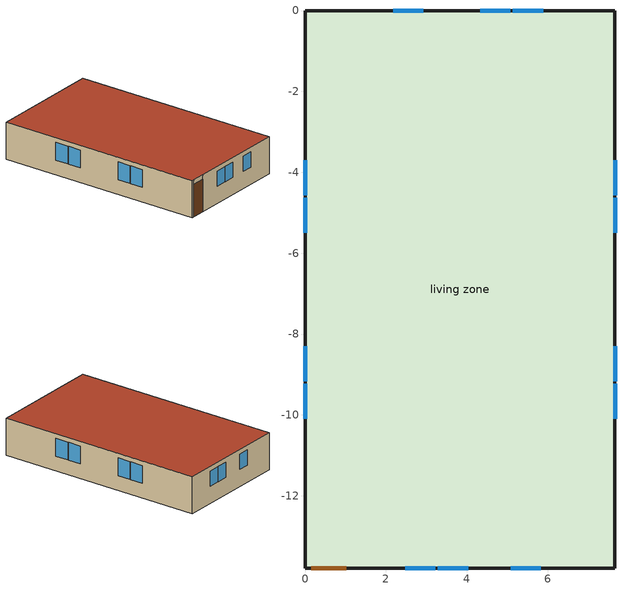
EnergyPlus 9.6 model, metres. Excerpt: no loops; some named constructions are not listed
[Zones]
living zone
 floor adiabatic (FloorFinUninsFin): 0,-13.8 0,0 7.66,0 7.66,-13.8 z2.44
 wall outside (WallExtInsFin): 0,0 0,-13.8 0.13,-13.8 1.05,-13.8 7.66,-13.8 7.66,0 0,0 z2.44:4.88
 window (WindowConstruction): 0,-3.7 0,-4.57 / 0,-4.63 0,-5.5 / 0,-8.3 0,-9.17 / 0,-9.23 0,-10.1 / 7.66,-10.1 7.66,-9.23 / 7.66,-9.17 7.66,-8.3 / 7.66,-5.5 7.66,-4.63 / 7.66,-4.57 7.66,-3.7 z3.41:4.57; 5.89,0 5.14,0 / 5.08,0 4.33,0 / 2.93,0 2.18,0 / 2.47,-13.8 3.22,-13.8 / 3.28,-13.8 4.03,-13.8 / 5.08,-13.8 5.83,-13.8 z3.57:4.57
 door (Door): 0.15,-13.8 1.02,-13.8 z2.44:4.57
 roof outside (RoofFinInsExt): 7.66,-13.8 7.66,0 0,0 0,-13.8 z4.88
[Schedule:Day:Interval]
res mv_1 bath exhaust schedule allday1; res mv_1 bath exhaust schedule allday10; res mv_1 bath exhaust schedule allday11; res mv_1 bath exhaust schedule allday12; res mv_1 bath exhaust schedule allday2; res mv_1 bath exhaust schedule allday3; res mv_1 bath exhaust schedule allday4; res mv_1 bath exhaust schedule allday5; res mv_1 bath exhaust schedule allday6; res mv_1 bath exhaust schedule allday7; res mv_1 bath exhaust schedule allday8; res mv_1 bath exhaust schedule allday9: No, 13:00, 0, 14:00, 1, 24:00, 0
res mv_1 bath exhaust schedule summer design; res mv_1 range exhaust schedule summer design: No, 24:00, 1
res mv_1 bath exhaust schedule winter design; res mv_1 range exhaust schedule winter design; Schedule Day 11; Schedule Day 12; Schedule Day 15; Schedule Day 16: No, 24:00, 0
res mv_1 range exhaust schedule allday1; res mv_1 range exhaust schedule allday10; res mv_1 range exhaust schedule allday11; res mv_1 range exhaust schedule allday12; res mv_1 range exhaust schedule allday2; res mv_1 range exhaust schedule allday3; res mv_1 range exhaust schedule allday4; res mv_1 range exhaust schedule allday5; res mv_1 range exhaust schedule allday6; res mv_1 range exhaust schedule allday7; res mv_1 range exhaust schedule allday8; res mv_1 range exhaust schedule allday9: No, 20:00, 0, 21:00, 1, 24:00, 0
res nv_1 availability schedule allday1 on; res nv_1 availability schedule allday1 on 1; res nv_1 availability schedule allday1 on 10; res nv_1 availability schedule allday1 on 11; res nv_1 availability schedule allday1 on 2; res nv_1 availability schedule allday1 on 3; res nv_1 availability schedule allday1 on 4; res nv_1 availability schedule allday1 on 5; res nv_1 availability schedule allday1 on 6; res nv_1 availability schedule allday1 on 7; res nv_1 availability schedule allday1 on 8; res nv_1 availability schedule allday1 on 9: No, 01:00, 1, 02:00, 1, 03:00, 1, 04:00, 1, 05:00, 1, 06:00, 1, 07:00, 1, 08:00, 1, 09:00, 1, 10:00, 1, 11:00, 1, 12:00, 1, 13:00, 1, 14:00, 1, 15:00, 1, 16:00, 1, 17:00, 1, 18:00, 1, 19:00, 1, 20:00, 1, 21:00, 1, 22:00, 1, 23:00, 1, 24:00, 1
res nv_1 temp schedule allday1; res nv_1 temp schedule allday10; res nv_1 temp schedule allday11; res nv_1 temp schedule allday12; res nv_1 temp schedule allday2; res nv_1 temp schedule allday3; res nv_1 temp schedule allday4; res nv_1 temp schedule allday5: No, 24:00, 19.4444
res nv_1 temp schedule allday6; res nv_1 temp schedule allday7; res nv_1 temp schedule allday8; res nv_1 temp schedule allday9: No, 24:00, 18.8889
[Schedule:Week:Daily]
res nv_1 temp schedule Week Rule - Oct7-Oct27: res nv_1 temp schedule allday10, res nv_1 temp schedule allday10, res nv_1 temp schedule allday10, res nv_1 temp schedule allday10, res nv_1 temp schedule allday10, res nv_1 temp schedule allday10, res nv_1 temp schedule allday10, Schedule Day 11, Schedule Day 11, Schedule Day 11, Schedule Day 11, Schedule Day 11
res nv_1 temp schedule Week Rule - Oct28-Nov3: res nv_1 temp schedule allday10, res nv_1 temp schedule allday10, res nv_1 temp schedule allday10, res nv_1 temp schedule allday10, res nv_1 temp schedule allday11, res nv_1 temp schedule allday11, res nv_1 temp schedule allday11, Schedule Day 11, Schedule Day 11, Schedule Day 11, Schedule Day 11, Schedule Day 11
res nv_1 temp schedule Week Rule - Nov4-Nov24: res nv_1 temp schedule allday11, res nv_1 temp schedule allday11, res nv_1 temp schedule allday11, res nv_1 temp schedule allday11, res nv_1 temp schedule allday11, res nv_1 temp schedule allday11, res nv_1 temp schedule allday11, Schedule Day 11, Schedule Day 11, Schedule Day 11, Schedule Day 11, Schedule Day 11
res nv_1 temp schedule Week Rule - Nov25-Dec1: res nv_1 temp schedule allday11, res nv_1 temp schedule allday11, res nv_1 temp schedule allday11, res nv_1 temp schedule allday11, res nv_1 temp schedule allday11, res nv_1 temp schedule allday11, res nv_1 temp schedule allday12, Schedule Day 11, Schedule Day 11, Schedule Day 11, Schedule Day 11, Schedule Day 11
res nv_1 temp schedule Week Rule - Dec2-Dec31: res nv_1 temp schedule allday12, res nv_1 temp schedule allday12, res nv_1 temp schedule allday12, res nv_1 temp schedule allday12, res nv_1 temp schedule allday12, res nv_1 temp schedule allday12, res nv_1 temp schedule allday12, Schedule Day 11, Schedule Day 11, Schedule Day 11, Schedule Day 11, Schedule Day 11
